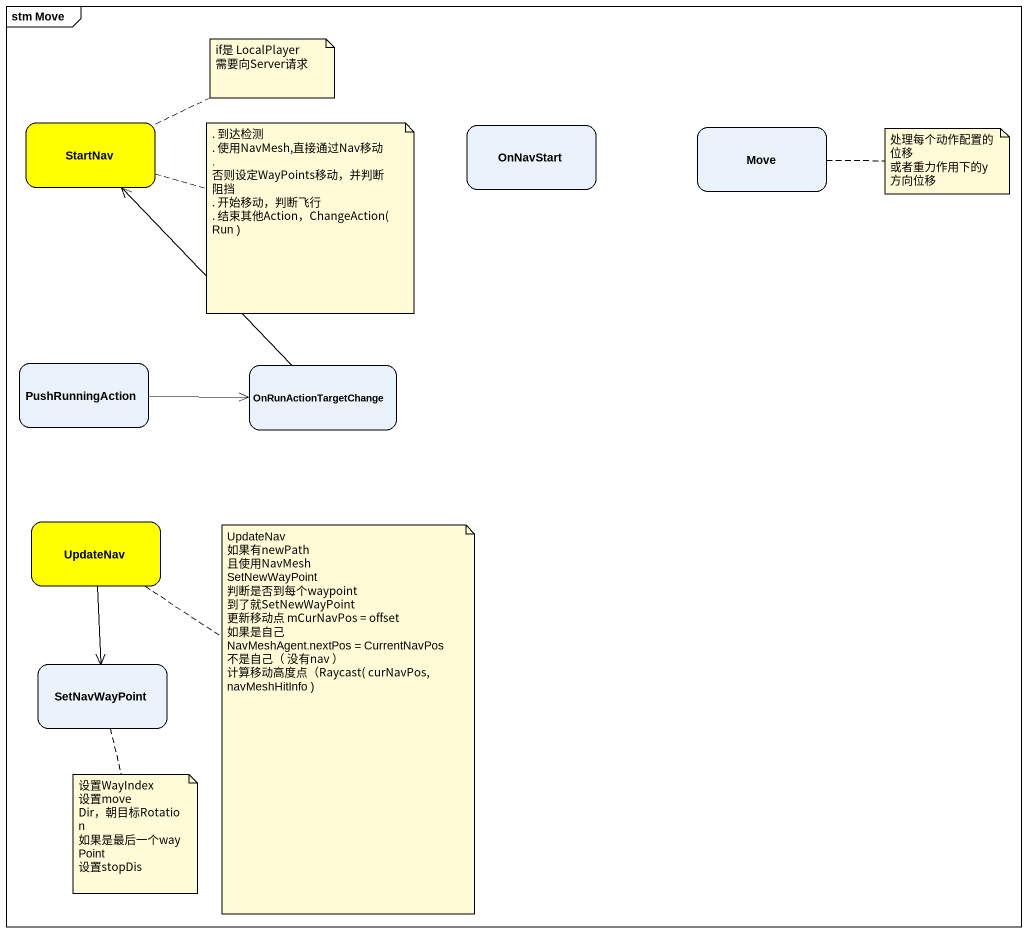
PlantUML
@startuml
mainframe stm Move
hide empty description
state StartNav #FFFF00
state OnNavStart
state Move
state PushRunningAction
state OnRunActionTargetChange
state UpdateNav #FFFF00
state SetNavWayPoint
PushRunningAction -right-> OnRunActionTargetChange
OnRunActionTargetChange -up-> StartNav
UpdateNav --> SetNavWayPoint
note right of StartNav
  if是 LocalPlayer
  需要向Server请求
end note
note right of StartNav
  . 到达检测
  . 使用NavMesh,直接通过Nav移动
  . 否则设定WayPoints移动，并判断阻挡
  . 开始移动，判断飞行
  . 结束其他Action，ChangeAction( Run )
end note
note right of Move
  处理每个动作配置的位移
  或者重力作用下的y方向位移
end note
note bottom of UpdateNav
  UpdateNav
  如果有newPath
  且使用NavMesh
  SetNewWayPoint
  判断是否到每个waypoint
  到了就SetNewWayPoint
  更新移动点 mCurNavPos = offset
  如果是自己
  NavMeshAgent.nextPos = CurrentNavPos
  不是自己（ 没有nav ）
  计算移动高度点（Raycast( curNavPos, navMeshHitInfo )
end note
note bottom of SetNavWayPoint
  设置WayIndex
  设置moveDir，朝目标Rotation
  如果是最后一个wayPoint
  设置stopDis
end note
@enduml
